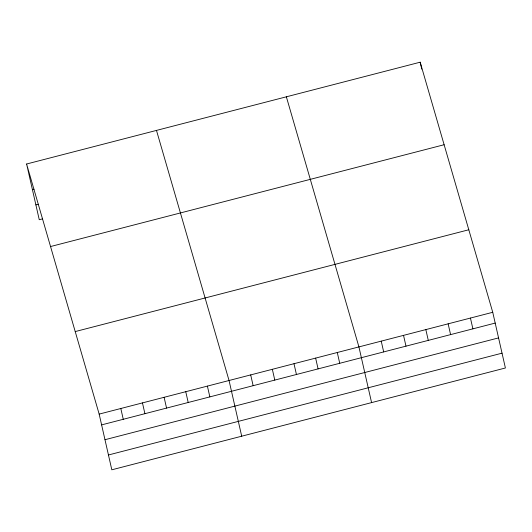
<?xml version="1.0" encoding="UTF-8"?>
<svg xmlns="http://www.w3.org/2000/svg" width="532" height="532" viewBox="0 0 532 532"><rect width="100%" height="100%" fill="white"/><g stroke="black" fill="none" stroke-linecap="round" stroke-linejoin="round"><path stroke-width="0.8" d="M26.6 164.009L420.18 62.197L492.745 312.291L505.4 367.991L111.82 469.803L99.165 414.102L26.6 164.009L39.255 219.709L42.46 218.878M32.419 189.611L34.021 189.199M35.883 204.887L38.291 204.261M50.547 246.542L444.127 144.731M75.218 331.576L468.798 229.764M99.165 414.102L492.745 312.291M101.619 424.888L495.192 323.077M104.984 439.711L498.564 337.9M108.455 454.98L502.035 353.168M286.362 96.811L358.927 346.911L371.582 402.604M156.481 130.413L229.046 380.506L241.701 436.207M420.18 62.197L421.756 69.127M470.441 318.063L472.895 328.843M448.144 323.835L450.591 334.615M425.839 329.601L428.287 340.38M403.535 335.373L405.983 346.152M381.231 341.138L383.678 351.925M337.281 352.51L339.729 363.289M315.636 358.109L318.083 368.889M293.99 363.708L296.437 374.488M272.344 369.308L274.791 380.087M250.692 374.907L253.146 385.687M207.4 386.106L209.847 396.885M185.754 391.705L188.202 402.491M164.109 397.304L166.556 408.091M142.463 402.904L144.91 413.69M120.811 408.503L123.264 419.289"/></g></svg>
